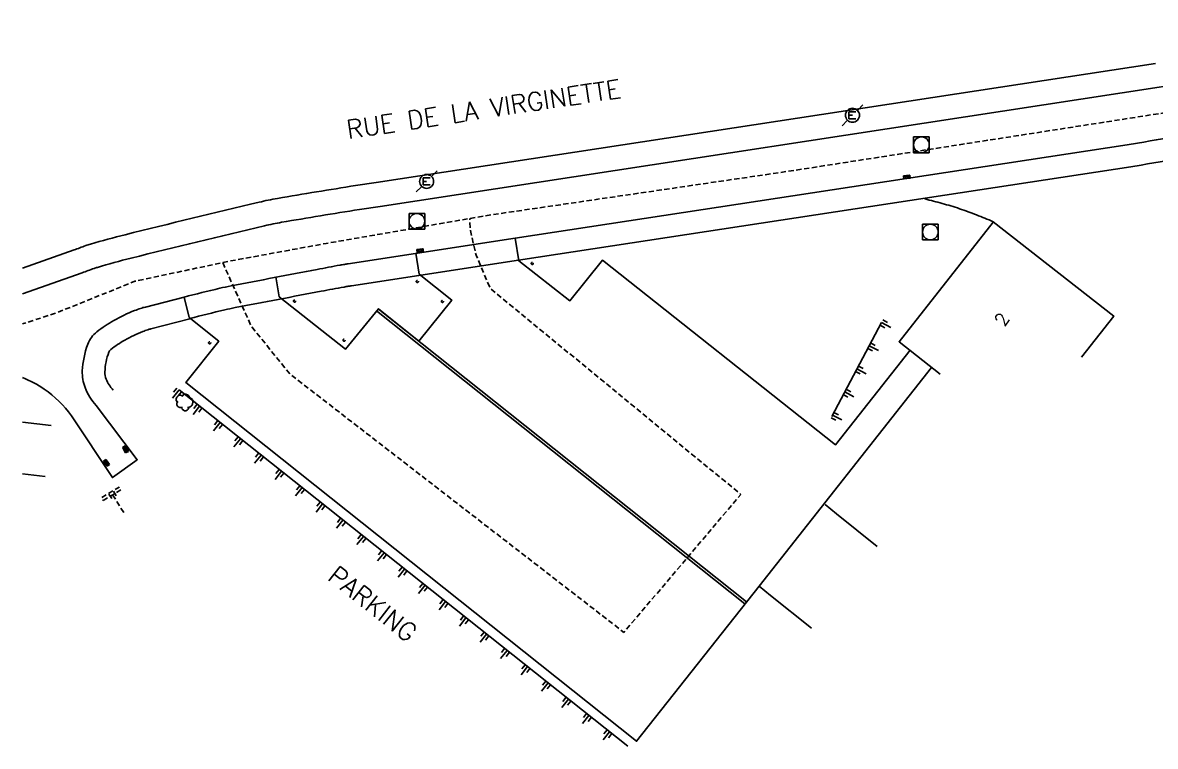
# Model space of a CAD drawing. Header units: millimetres. Extents: x 161000 to 162000, y 126999 to 128000.
# Drawn here: x 161000 to 161108.2, y 127345.6 to 127414.7 of the extents above; entities that cross this region are included whole.
import ezdxf
from ezdxf.enums import TextEntityAlignment as Align

# ---------------------------------------------------------------- set-up
doc = ezdxf.new("R2010")
doc.units = ezdxf.units.MM
doc.linetypes.add('DASHED', pattern=[0.75, 0.5, -0.25])
doc.layers.get('0').update_dxf_attribs({"linetype": 'CONTINUOUS'})
for name, color, linetype in [('W0001', 6, 'DASHED'), ('W0008', 7, 'CONTINUOUS'), ('W0017', 7, 'CONTINUOUS'), ('W0100', 7, 'CONTINUOUS'), ('W0112', 1, 'DASHED'), ('W0211', 2, 'CONTINUOUS'), ('W0220', 5, 'DASHED'), ('W0300', 7, 'CONTINUOUS'), ('W0302', 3, 'CONTINUOUS'), ('W0400', 7, 'CONTINUOUS'), ('W0420', 7, 'CONTINUOUS'), ('W0471', 7, 'CONTINUOUS'), ('W0989', 7, 'CONTINUOUS'), ('W0991', 7, 'CONTINUOUS')]:
    doc.layers.add(name, color=color, linetype=linetype)
doc.styles.get("Standard").update_dxf_attribs({"font": 'romans.shx', "width": 0.85})

# ---------------------------------------------------------------- blocks, each defined once
blk = doc.blocks.new('T300')
for p, q in [((-0.8, 0.51), (-0.86, 0.34)), ((-0.86, 0.34), (-0.86, 0.17)), ((-0.86, 0.17), (-0.74, 0.06)), ((-0.69, 0.63), (-0.8, 0.51)), ((-0.8, -0.06), (-0.74, 0.06)), ((-0.74, 0.06), (-0.69, 0.11)), ((-0.57, 0.69), (-0.69, 0.63)), ((-0.46, 0.69), (-0.57, 0.69)), ((-0.29, 0.63), (-0.46, 0.69)), ((-0.29, 0.63), (-0.17, 0.74)), ((-0.23, 0.57), (-0.29, 0.63)), ((-0.17, 0.74), (-0.06, 0.8)), ((-0.06, 0.8), (0.06, 0.8)), ((0.06, 0.8), (0.23, 0.74)), ((0.23, 0.74), (0.34, 0.63)), ((0.34, 0.63), (0.4, 0.51)), ((0.46, 0.46), (0.34, 0.46)), ((0.4, 0.51), (0.4, 0.46)), ((0.57, 0.4), (0.46, 0.46)), ((0.57, 0.4), (0.69, 0.29)), ((0.69, 0.29), (0.74, 0.17)), ((0.74, 0.06), (0.69, -0.17)), ((0.74, 0.17), (0.74, 0.06)), ((-0.8, -0.17), (-0.8, -0.06)), ((-0.8, -0.23), (-0.8, -0.17)), ((-0.74, -0.34), (-0.8, -0.23)), ((-0.69, -0.4), (-0.74, -0.34)), ((-0.51, -0.46), (-0.69, -0.4)), ((-0.4, -0.46), (-0.51, -0.46)), ((-0.4, -0.46), (-0.34, -0.46)), ((-0.34, -0.46), (-0.34, -0.4)), ((-0.34, -0.51), (-0.34, -0.46)), ((-0.29, -0.63), (-0.34, -0.51)), ((-0.17, -0.74), (-0.29, -0.63)), ((-0.06, -0.8), (-0.17, -0.74)), ((0.06, -0.8), (-0.06, -0.8)), ((0.17, -0.74), (0.06, -0.8)), ((0.23, -0.69), (0.17, -0.74)), ((0.29, -0.46), (0.23, -0.46)), ((0.29, -0.63), (0.23, -0.69)), ((0.46, -0.4), (0.29, -0.46)), ((0.34, -0.51), (0.29, -0.63)), ((0.34, -0.51), (0.34, -0.46)), ((0.57, -0.34), (0.46, -0.4)), ((0.63, -0.29), (0.57, -0.34)), ((0.69, -0.17), (0.63, -0.29))]:
    blk.add_line(p, q)
blk = doc.blocks.new('T420')
for p, q in [((0.75, 0.75), (-0.75, 0.75)), ((-0.75, 0.75), (-0.75, -0.75)), ((0.75, 0.75), (0.75, -0.75)), ((0.75, -0.75), (-0.75, -0.75))]:
    blk.add_line(p, q)
blk.add_ellipse((0, 0), major_axis=(-0.53, 0.53), ratio=1, start_param=3.926991, end_param=10.210176)
blk = doc.blocks.new('T471')
for p, q in [((-0.333334, 0.333334), (-0.333334, -0.333334)), ((-0.333334, 0.333334), (0.333334, 0.333334)), ((-0.333334, 0), (0, 0)), ((0.500001, 0.500001), (1.000002, 1.000002)), ((-0.500001, -0.500001), (-1.000002, -1.000002)), ((-0.333334, -0.333334), (0.333334, -0.333334))]:
    blk.add_line(p, q)
blk.add_ellipse((0, 0), major_axis=(0.471405, 0.471405), ratio=1, start_param=5.4977871438, end_param=11.780972451)
blk = doc.blocks.new('T400')
for p, q in [((-0.15, 0.3), (0.15, 0.3)), ((-0.15, -0.25), (-0.15, 0.3)), ((-0.15, 0.15), (0.15, 0.15)), ((-0.15, 0), (0.15, 0)), ((0.15, 0.3), (0.15, -0.25)), ((-0.15, -0.15), (0.15, -0.15)), ((-0.15, -0.25), (-0.15, -0.3)), ((-0.15, -0.3), (0.15, -0.3)), ((0.15, -0.3), (0.15, -0.25))]:
    blk.add_line(p, q)
blk = doc.blocks.new('t220o')
at = {"color": 0, "linetype": 'Continuous'}
for p, q in [((-0.25, 0.25), (0.25, 0.25)), ((-0.25, -0.25), (0.25, -0.25))]:
    blk.add_line(p, q, dxfattribs=at)
blk = doc.blocks.new('t211o')
at = {"color": 0, "linetype": 'Continuous'}
for p, q in [((-0.29, 0.5), (-0.29, 0)), ((0, 1), (0, 0)), ((0.29, 0.5), (0.29, 0))]:
    blk.add_line(p, q, dxfattribs=at)

msp = doc.modelspace()

# ---------------------------------------------------------------- linework, layer by layer
at = {"layer": 'W0001', "flags": 128}
for points in [[(161132.38, 127412.23), (161120.27, 127408.15), (161112.57, 127406.67), (161073.41, 127400.58), (161044.82, 127396.39), (161028.98, 127393.65), (161019.74, 127391.96), (161010.72, 127390.04), (161003.23, 127387.02), (161000, 127385.97)], [(161019.11, 127391.82), (161021.82, 127385.78), (161025.52, 127381.19), (161057.44, 127356.51), (161068.6, 127369.69), (161044.67, 127389.35), (161043.31, 127392.54), (161042.77, 127394.89), (161042.71, 127396.02)]]:
    msp.add_lwpolyline(points, dxfattribs=at)
at = {"layer": 'W0008', "flags": 128}
for points in [[(161131.88, 127414.74, -0.011048), (161126.94, 127413, -0.011048), (161121.92, 127411.48, -0.01442), (161115.28, 127409.83, -0.01442), (161108.56, 127408.56), (161034.14, 127397.19), (161032.17, 127396.89, 0.003472), (161024.74, 127395.67, 0.015684), (161023.11, 127395.34, 0.002849), (161010.35, 127392.25, 0.011212), (161007.14, 127391.37, 0.01791), (161006.83, 127391.27, -0.004652), (161005.68, 127390.85), (161000, 127388.83)], [(161000, 127380.84, -0.055714), (161002.06, 127379.74, -0.087266), (161004.66, 127377.19), (161008.58, 127371.3), (161010.95, 127372.99), (161007.03, 127378.19, -0.116898), (161005.98, 127379.89, -0.108593), (161005.7, 127381.48, -0.07769), (161006.22, 127384.03, -0.138998), (161007.09, 127385.22, -0.037941), (161008.71, 127386.3, -0.03371), (161010.69, 127387.24, -0.013601), (161011.27, 127387.45, -0.017674), (161011.72, 127387.58), (161015.42, 127388.53, -0.003584), (161018.82, 127389.37, -0.011301), (161019.91, 127389.6, -0.00053), (161028.13, 127391.17, -0.001991), (161030.32, 127391.58, -0.00311), (161030.74, 127391.65, -0.003629), (161031.09, 127391.71), (161047.05, 127394.15), (161084.44, 127399.84), (161105.51, 127403.07), (161106.5, 127403.23, 0.004555), (161116.02, 127404.95, 0.012953)]]:
    msp.add_lwpolyline(points, format="xyb", dxfattribs=at)
for points in [[(161084.77, 127383.45), (161077.65, 127374.43), (161055.38, 127392.04), (161052.27, 127388.18), (161047.4, 127391.99), (161047.05, 127394.15)], [(161037.56, 127392.71), (161037.88, 127390.71), (161040.99, 127388.25), (161037.86, 127384.31), (161033.98, 127387.4), (161030.83, 127383.55), (161024.5, 127388.56), (161024.18, 127390.47)], [(161015.42, 127388.53), (161015.9, 127386.58), (161018.73, 127384.31), (161015.59, 127380.37), (161058.65, 127346.11), (161070.35, 127360.93), (161086.82, 127381.82)]]:
    msp.add_lwpolyline(points, dxfattribs=at)
at = {"layer": 'W0017', "flags": 128}
for points in [[(161000, 127391.29), (161004.91, 127393.03, 0.004652), (161006.02, 127393.44, -0.01791), (161006.48, 127393.59, -0.011212), (161009.8, 127394.49, -0.002849), (161022.58, 127397.59, -0.015684), (161024.35, 127397.95, -0.003472), (161031.81, 127399.18), (161033.78, 127399.48), (161108.2, 127410.83)], [(161015.95, 127386.48, -0.003584), (161019.31, 127387.31, -0.011301), (161020.3, 127387.52, -0.00053), (161028.53, 127389.09, -0.001991), (161030.7, 127389.49, -0.00311), (161031.09, 127389.56, -0.003629), (161031.42, 127389.61), (161047.37, 127392.06), (161084.76, 127397.74), (161105.85, 127400.97), (161106.85, 127401.14, 0.004555), (161116.42, 127402.86, 0.012953), (161119.85, 127403.61, 0.01336), (161126.47, 127405.41, 0.01336), (161132.99, 127407.56)], [(161092.71, 127395.72, 0.011947), (161091.12, 127396.38, 0.011947), (161089.49, 127396.97, 0.011822), (161087.85, 127397.47, 0.011822), (161086.19, 127397.9)], [(161008.64, 127379.64, -0.087377), (161007.97, 127380.7, -0.108593), (161007.85, 127381.38, -0.07769), (161008.24, 127383.28, -0.138998), (161008.41, 127383.52, -0.037941), (161009.76, 127384.42, -0.03371), (161011.48, 127385.24, -0.013601), (161011.95, 127385.41, -0.017674), (161012.25, 127385.5), (161015.96, 127386.45)]]:
    msp.add_lwpolyline(points, format="xyb", dxfattribs=at)
for points in [[(161069, 127359.23), (161033.8, 127387.21)], [(161069.16, 127359.44), (161033.96, 127387.41)], [(161000, 127376.58), (161002.71, 127376.27)], [(161076.65, 127368.73), (161077.75, 127367.84), (161081.64, 127364.7)], [(161070.35, 127360.93), (161071.45, 127360.04), (161075.34, 127356.9)]]:
    msp.add_lwpolyline(points, dxfattribs=at)
at = {"layer": 'W0100', "flags": 128}
for points in [[(161087.64, 127381.17), (161083.72, 127384.27), (161092.72, 127395.68)], [(161092.71, 127395.72), (161104.23, 127386.72), (161101.15, 127382.78)]]:
    msp.add_lwpolyline(points, dxfattribs=at)
at = {"layer": 'W0112', "flags": 128}
for points in [[(161048.69, 127391.84, 0.977486), (161048.67, 127391.64, 1.023033)], [(161037.71, 127390.12, 0.977486), (161037.69, 127389.92, 1.023033)], [(161025.99, 127388.25, 0.977486), (161025.96, 127388.05, 1.023033)], [(161040.11, 127388.22, 0.977486), (161040.09, 127388.02, 1.023033)], [(161030.71, 127384.51, 0.977486), (161030.69, 127384.31, 1.023033)], [(161017.87, 127384.26, 0.977486), (161017.85, 127384.06, 1.023033)]]:
    msp.add_lwpolyline(points, format="xyb", close=True, dxfattribs=at)
msp.add_lwpolyline([(161007.69, 127369.1), (161009.39, 127370.12), (161009.23, 127370.39), (161007.53, 127369.36)], close=True, dxfattribs=at)
at = {"layer": 'W0211', "flags": 128}
for points in [[(161082.04, 127386.09), (161077.29, 127377.14)], [(161014.94, 127379.66), (161057.82, 127345.63)]]:
    msp.add_lwpolyline(points, dxfattribs=at)
at = {"layer": 'W0220', "flags": 128}
msp.add_lwpolyline([(161008.59, 127369.64), (161009.72, 127367.86)], dxfattribs=at)
at = {"layer": 'W0302', "flags": 128}
msp.add_lwpolyline([(161000, 127371.64), (161002.16, 127371.4)], dxfattribs=at)

# ---------------------------------------------------------------- block references
at = {"layer": 'W0211'}
for p, rotation in [((161082.04, 127386.09), 242.0817100993047), ((161080.87, 127383.89), 242.0817100993047), ((161079.7, 127381.68), 242.0817100993047), ((161014.94, 127379.66), 141.5594896273132), ((161078.53, 127379.47), 242.0817100993047), ((161016.9, 127378.11), 141.5594896273132), ((161077.36, 127377.26), 242.0817100993047), ((161018.86, 127376.55), 141.5594896273132), ((161020.81, 127375), 141.5594896273132), ((161022.77, 127373.44), 141.5594896273132), ((161024.73, 127371.89), 141.5594896273132), ((161026.69, 127370.34), 141.5594896282495), ((161028.65, 127368.78), 141.5594896282495), ((161030.6, 127367.23), 141.5594896282495), ((161032.56, 127365.67), 141.5594896282495), ((161034.52, 127364.12), 141.5594896282495), ((161036.48, 127362.56), 141.5594896282495), ((161038.44, 127361.01), 141.559489627987), ((161040.4, 127359.46), 141.559489627987), ((161042.35, 127357.9), 141.559489627987), ((161044.31, 127356.35), 141.559489627987), ((161046.27, 127354.79), 141.559489627987), ((161048.23, 127353.24), 141.559489627987), ((161050.19, 127351.68), 141.559489627987), ((161052.14, 127350.13), 141.559489627987), ((161054.1, 127348.58), 141.559489627987), ((161056.06, 127347.02), 141.559489627987)]:
    msp.add_blockref('t211o', p, dxfattribs=dict(at, rotation=rotation))
at = {"layer": 'W0220', "rotation": 302.4150769681287}
msp.add_blockref('t220o', (161008.59, 127369.64), dxfattribs=at)
at = {"layer": 'W0300'}
msp.add_blockref('T300', (161015.53, 127378.46), dxfattribs=at)
at = {"layer": 'W0400'}
for p, rotation in [((161084.47, 127400), 95.44981042462874), ((161037.96, 127392.95), 95.64587711372161), ((161009.82, 127373.98), 210.0070992014506), ((161008.01, 127372.7), 216.2623892707548)]:
    msp.add_blockref('T400', p, dxfattribs=dict(at, rotation=rotation))
at = {"layer": 'W0420'}
for p in [(161085.86, 127403.07), (161037.66, 127395.77), (161086.71, 127394.74)]:
    msp.add_blockref('T420', p, dxfattribs=at)
at = {"layer": 'W0471'}
for p in [(161079.27, 127405.89), (161038.59, 127399.57)]:
    msp.add_blockref('T471', p, dxfattribs=at)

# ---------------------------------------------------------------- texts
at = {"layer": 'W0989'}
for s, rotation, p in [('RUE DE LA VIRGINETTE', 8.5871, (161044.05, 127406.48)), ('PARKING', 321.642, (161033.44, 127359.23))]:
    msp.add_text(s, height=1.75, rotation=rotation, dxfattribs=at).set_placement(p, align=Align.MIDDLE)
at = {"layer": 'W0991'}
msp.add_text('2', height=1.25, rotation=55.9424, dxfattribs=at).set_placement((161093.55, 127386.4), align=Align.MIDDLE)

doc.saveas('drawing.dxf')
